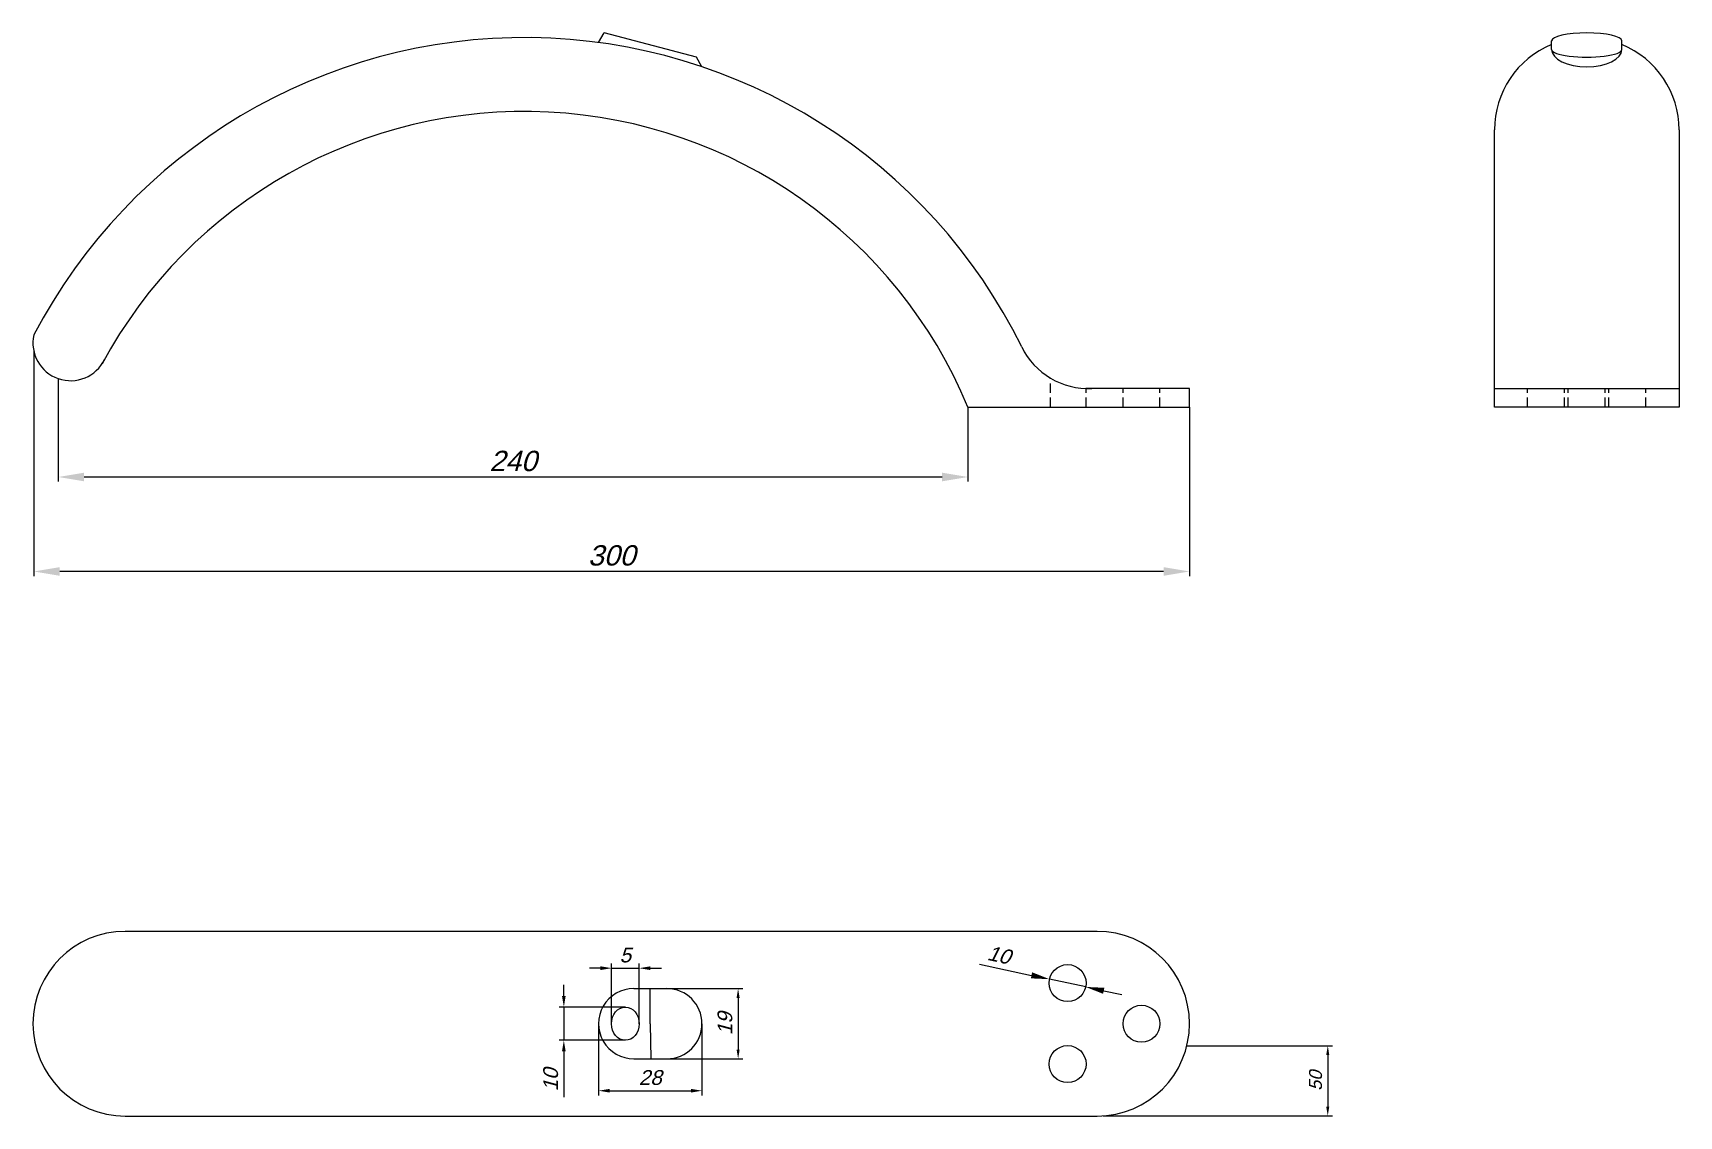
# Model space of a CAD drawing. Header units: millimetres. Extents: x 37 to 483, y 173 to 467.
import ezdxf

# ---------------------------------------------------------------- set-up
doc = ezdxf.new("R2010")
doc.units = ezdxf.units.MM
doc.linetypes.add('TRAZOS', pattern=[19.05, 12.7, -6.35])
doc.styles.add('UNE', font='arial.ttf', dxfattribs={"oblique": 15})
doc.dimstyles.new('UNE', dxfattribs={"dimtxt": 4, "dimasz": 2.5, "dimexe": 1.25, "dimexo": 0, "dimgap": 1.5, "dimtad": 1, "dimtxsty": 'UNE', "dimcen": 2.5, "dimadec": 0, "dimazin": 0, "dimtfac": 1, "dimtmove": 0, "dimatfit": 3, "dimfxl": 1, "dimarcsym": 0})

# ---------------------------------------------------------------- blocks, each defined once
blk = doc.blocks.new('*D0')
at = {"color": 0, "lineweight": -2, "transparency": 16777216}
for p, q in [((349.28, 192.37), (388.69, 192.37)), ((387.44, 189.87), (387.44, 175.87)), ((326.65, 173.37), (388.69, 173.37))]:
    blk.add_line(p, q, dxfattribs=at)
at = {"color": 0, "transparency": 16777216}
for points in [[(387.02, 189.87), (387.85, 189.87), (387.44, 192.37)], [(387.02, 175.87), (387.85, 175.87), (387.44, 173.37)]]:
    blk.add_solid(points, dxfattribs=at)
at = {"layer": 'Defpoints', "color": 0, "transparency": 16777216}
for p in [(349.28, 192.37), (326.65, 173.37), (387.44, 173.37)]:
    blk.add_point(p, dxfattribs=at)
at = {"color": 0, "transparency": 16777216, "insert": (384.15, 182.87), "char_height": 3.5, "attachment_point": 5, "rotation": 90, "style": 'UNE'}
blk.add_mtext('50', dxfattribs=at)
blk = doc.blocks.new('*D1')
at = {"color": 0, "lineweight": -2, "transparency": 16777216}
for p, q in [((190, 198.32), (190, 178.93)), ((218, 198.32), (218, 178.93)), ((193, 180.18), (215, 180.18))]:
    blk.add_line(p, q, dxfattribs=at)
at = {"color": 0, "transparency": 16777216}
for points in [[(193, 180.68), (193, 179.68), (190, 180.18)], [(215, 180.68), (215, 179.68), (218, 180.18)]]:
    blk.add_solid(points, dxfattribs=at)
at = {"layer": 'Defpoints', "color": 0, "transparency": 16777216}
for p in [(190, 198.32), (218, 198.32), (218, 180.18)]:
    blk.add_point(p, dxfattribs=at)
at = {"color": 0, "transparency": 16777216, "insert": (204, 183.73), "char_height": 4, "attachment_point": 5, "style": 'UNE'}
blk.add_mtext('28', dxfattribs=at)
blk = doc.blocks.new('*D2')
at = {"color": 0, "lineweight": -2, "transparency": 16777216}
for p, q in [((293.13, 214.43), (307.22, 211.41)), ((321.89, 208.27), (312.11, 210.37)), ((326.78, 207.22), (331.67, 206.18))]:
    blk.add_line(p, q, dxfattribs=at)
at = {"color": 0, "transparency": 16777216}
for points in [[(307.4, 212.23), (307.05, 210.6), (312.11, 210.37)], [(326.95, 208.04), (326.6, 206.41), (321.89, 208.27)]]:
    blk.add_solid(points, dxfattribs=at)
at = {"layer": 'Defpoints', "color": 0, "transparency": 16777216}
for p in [(312.11, 210.37), (321.89, 208.27)]:
    blk.add_point(p, dxfattribs=at)
at = {"color": 0, "transparency": 16777216, "insert": (298.47, 216.91), "char_height": 4, "attachment_point": 5, "rotation": 347.91, "style": 'UNE'}
blk.add_mtext('10', dxfattribs=at)
blk = doc.blocks.new('*D3')
at = {"color": 0, "lineweight": -2, "transparency": 16777216}
for p, q in [((193.52, 198.25), (193.52, 214.6)), ((201, 198.25), (201, 214.6)), ((190.52, 213.35), (187.52, 213.35)), ((193.52, 213.35), (201, 213.35)), ((204, 213.35), (207, 213.35))]:
    blk.add_line(p, q, dxfattribs=at)
at = {"color": 0, "transparency": 16777216}
for points in [[(190.52, 213.85), (190.52, 212.85), (193.52, 213.35)], [(204, 213.85), (204, 212.85), (201, 213.35)]]:
    blk.add_solid(points, dxfattribs=at)
at = {"layer": 'Defpoints', "color": 0, "transparency": 16777216}
for p in [(201, 213.35), (193.52, 198.25), (201, 198.25)]:
    blk.add_point(p, dxfattribs=at)
at = {"color": 0, "transparency": 16777216, "insert": (197.26, 216.88), "char_height": 4, "attachment_point": 5, "style": 'UNE'}
blk.add_mtext('5', dxfattribs=at)
blk = doc.blocks.new('*D4')
at = {"color": 0, "lineweight": -2, "transparency": 16777216}
for p, q in [((180.6, 205.82), (180.6, 208.82)), ((197.26, 202.82), (179.35, 202.82)), ((180.6, 202.82), (180.6, 193.82)), ((197.26, 193.82), (179.35, 193.82)), ((180.6, 190.82), (180.6, 178.4))]:
    blk.add_line(p, q, dxfattribs=at)
at = {"color": 0, "transparency": 16777216}
for points in [[(180.1, 205.82), (181.1, 205.82), (180.6, 202.82)], [(180.1, 190.82), (181.1, 190.82), (180.6, 193.82)]]:
    blk.add_solid(points, dxfattribs=at)
at = {"layer": 'Defpoints', "color": 0, "transparency": 16777216}
for p in [(197.26, 202.82), (180.6, 193.82), (197.26, 193.82)]:
    blk.add_point(p, dxfattribs=at)
at = {"color": 0, "transparency": 16777216, "insert": (177.05, 183.11), "char_height": 4, "attachment_point": 5, "rotation": 90, "style": 'UNE'}
blk.add_mtext('10', dxfattribs=at)
blk = doc.blocks.new('*D5')
at = {"color": 0, "lineweight": -2, "transparency": 16777216}
for p, q in [((43.71, 372.93), (43.71, 345.05)), ((290, 365.24), (290, 345.05)), ((283, 346.3), (50.71, 346.3))]:
    blk.add_line(p, q, dxfattribs=at)
at = {"color": 0, "transparency": 16777216}
for points in [[(50.71, 347.47), (50.71, 345.13), (43.71, 346.3)], [(283, 347.47), (283, 345.13), (290, 346.3)]]:
    blk.add_solid(points, dxfattribs=at)
at = {"layer": 'Defpoints', "color": 0, "transparency": 16777216}
for p in [(43.71, 372.93), (290, 365.24), (43.71, 346.3)]:
    blk.add_point(p, dxfattribs=at)
at = {"color": 0, "transparency": 16777216, "insert": (166.85, 350.61), "char_height": 5.5, "attachment_point": 5, "style": 'UNE'}
blk.add_mtext('240', dxfattribs=at)
blk = doc.blocks.new('*D6')
at = {"color": 0, "lineweight": -2, "transparency": 16777216}
for p, q in [((37.09, 380.36), (37.09, 319.48)), ((350, 365.24), (350, 319.48)), ((343, 320.73), (44.09, 320.73))]:
    blk.add_line(p, q, dxfattribs=at)
at = {"color": 0, "transparency": 16777216}
for points in [[(44.09, 321.89), (44.09, 319.56), (37.09, 320.73)], [(343, 321.89), (343, 319.56), (350, 320.73)]]:
    blk.add_solid(points, dxfattribs=at)
at = {"layer": 'Defpoints', "color": 0, "transparency": 16777216}
for p in [(37.09, 380.36), (350, 365.24), (37.09, 320.73)]:
    blk.add_point(p, dxfattribs=at)
at = {"color": 0, "transparency": 16777216, "insert": (193.54, 325.04), "char_height": 5.5, "attachment_point": 5, "style": 'UNE'}
blk.add_mtext('300', dxfattribs=at)
blk = doc.blocks.new('*D7')
at = {"color": 0, "lineweight": -2, "transparency": 16777216}
for p, q in [((204, 207.82), (229.04, 207.82)), ((227.79, 205.32), (227.79, 191.32)), ((204.17, 188.82), (229.04, 188.82))]:
    blk.add_line(p, q, dxfattribs=at)
at = {"color": 0, "transparency": 16777216}
for points in [[(227.37, 205.32), (228.2, 205.32), (227.79, 207.82)], [(227.37, 191.32), (228.2, 191.32), (227.79, 188.82)]]:
    blk.add_solid(points, dxfattribs=at)
at = {"layer": 'Defpoints', "color": 0, "transparency": 16777216}
for p in [(204, 207.82), (204.17, 188.82), (227.79, 188.82)]:
    blk.add_point(p, dxfattribs=at)
at = {"color": 0, "transparency": 16777216, "insert": (224.24, 198.32), "char_height": 4, "attachment_point": 5, "rotation": 90, "style": 'UNE'}
blk.add_mtext('19', dxfattribs=at)

msp = doc.modelspace()

# ---------------------------------------------------------------- linework, layer by layer
for p, q in [((190, 463.902), (191.5, 466.501)), ((216.501, 459.953), (191.5, 466.501)), ((448.061, 461.974), (448.061, 464.389)), ((467.061, 461.974), (467.061, 464.389)), ((218, 457.354), (216.501, 459.953)), ((432.562, 365.242), (432.562, 440.242)), ((482.561, 440.242), (482.561, 365.242)), ((350, 370.242), (321.891, 370.242)), ((350, 365.242), (350, 370.242)), ((350, 365.242), (350, 370.242)), ((432.562, 370.242), (482.561, 370.242)), ((290, 365.242), (350, 365.242)), ((482.561, 365.242), (432.562, 365.242)), ((325, 223.319), (61.846, 223.319)), ((199.564, 207.819), (208.782, 207.819)), ((204, 198.319), (204, 207.819)), ((204, 198.319), (204.173, 188.819)), ((199.564, 188.819), (208.782, 188.819)), ((61.846, 173.319), (325, 173.319))]:
    msp.add_line(p, q)
at = {"linetype": 'TRAZOS', "ltscale": 0.2}
for p, q in [((312.356, 365.242), (312.371, 373.07)), ((322, 365.242), (322, 370.242)), ((332, 365.242), (332, 370.242)), ((342, 365.242), (342, 370.242)), ((441.561, 365.242), (441.561, 370.242)), ((451.561, 365.242), (451.561, 370.242)), ((452.561, 365.242), (452.561, 370.242)), ((462.561, 365.242), (462.561, 370.242)), ((463.561, 365.242), (463.561, 370.242)), ((473.561, 365.242), (473.561, 370.242))]:
    msp.add_line(p, q, dxfattribs=at)
for centre in [(317, 209.319), (337, 198.319), (317, 187.4)]:
    msp.add_circle(centre, 5)
for centre, radius, start, end in [((169.999, 315.241), 150.001, 26.22327, 152.38442), ((457.561, 440.242), 25, 112.3338, 180), ((457.561, 440.242), 25, 0, 67.6662), ((170, 315.242), 130, 22.61986, 151.66356), ((47.043, 382.565), 10.197, 167.51047, 334.28711), ((322.72, 390.465), 20.241, 206.22302, 272.34619), ((61.846, 198.319), 25, 90, 270), ((325, 198.319), 25, 270, 90), ((199.5, 198.319), 9.5, 89.61546, 270.38454), ((208.5, 198.319), 9.5, 270.14892, 89.85108)]:
    msp.add_arc(centre, radius, start, end)
for centre, major_axis, ratio, start_param, end_param in [((457.561, 464.389), (-9.5, 0), 0.222317, 3.1415927, 6.2831853), ((457.561, 461.974), (9.5, 0), 0.4863237, 3.1415927, 6.2831853), ((457.561, 461.974), (-9.5, 0), 0.2127943, 6.2831853, 9.424778)]:
    msp.add_ellipse(centre, major_axis=major_axis, ratio=ratio, start_param=start_param, end_param=end_param)
msp.add_ellipse((197.259, 198.319), major_axis=(0, -4.5), ratio=0.8314423)

# ---------------------------------------------------------------- dimensions: what is measured, and where the dimension line sits
for base, p1, p2, text, picture, middle in [((37.087, 320.727), (350, 365.242), (37.087, 380.36), '300', '*D6', (193.544, 325.037)), ((43.706, 346.301), (290, 365.242), (43.706, 372.929), '240', '*D5', (166.853, 350.609))]:
    dim = msp.add_linear_dim(base=base, p1=p1, p2=p2, text=text, dimstyle='UNE', override={"dimtxt": 5.5, "dimasz": 7})
    dim.commit()
    dim.dimension.update_dxf_attribs({"geometry": picture, "text_midpoint": middle})
dim = msp.add_linear_dim(base=(201, 213.347), p1=(193.518, 198.247), p2=(201, 198.247), text='5', dimstyle='UNE', override={"dimasz": 3})
dim.commit()
dim.dimension.update_dxf_attribs({"geometry": '*D3', "text_midpoint": (197.259, 213.347), "dimtype": 160})
dim = msp.add_diameter_dim_2p(p1=(321.889, 208.272), p2=(312.111, 210.367), text='10', dimstyle='UNE', override={"dimasz": 5})
dim.commit()
dim.dimension.update_dxf_attribs({"geometry": '*D2', "text_midpoint": (298.471, 216.911)})
for base, p1, p2, text, override, picture, middle in [((180.597, 193.819), (197.259, 202.819), (197.259, 193.819), '10', {"dimasz": 3}, '*D4', (177.055, 183.111)), ((387.436, 173.374), (349.283, 192.375), (326.655, 173.374), '50', {"dimtxt": 3.5}, '*D0', (384.149, 182.874))]:
    dim = msp.add_linear_dim(base=base, p1=p1, p2=p2, angle=90, text=text, dimstyle='UNE', override=override)
    dim.commit()
    dim.dimension.update_dxf_attribs({"geometry": picture, "text_midpoint": middle})
dim = msp.add_linear_dim(base=(227.786, 188.819), p1=(204, 207.819), p2=(204.173, 188.819), angle=90, dimstyle='UNE')
dim.commit()
dim.dimension.update_dxf_attribs({"geometry": '*D7', "text_midpoint": (227.786, 198.319), "dimtype": 160})
dim = msp.add_linear_dim(base=(218, 180.185), p1=(190, 198.319), p2=(218, 198.319), dimstyle='UNE', override={"dimasz": 3})
dim.commit()
dim.dimension.update_dxf_attribs({"geometry": '*D1', "text_midpoint": (204, 183.727)})

doc.saveas('drawing.dxf')
